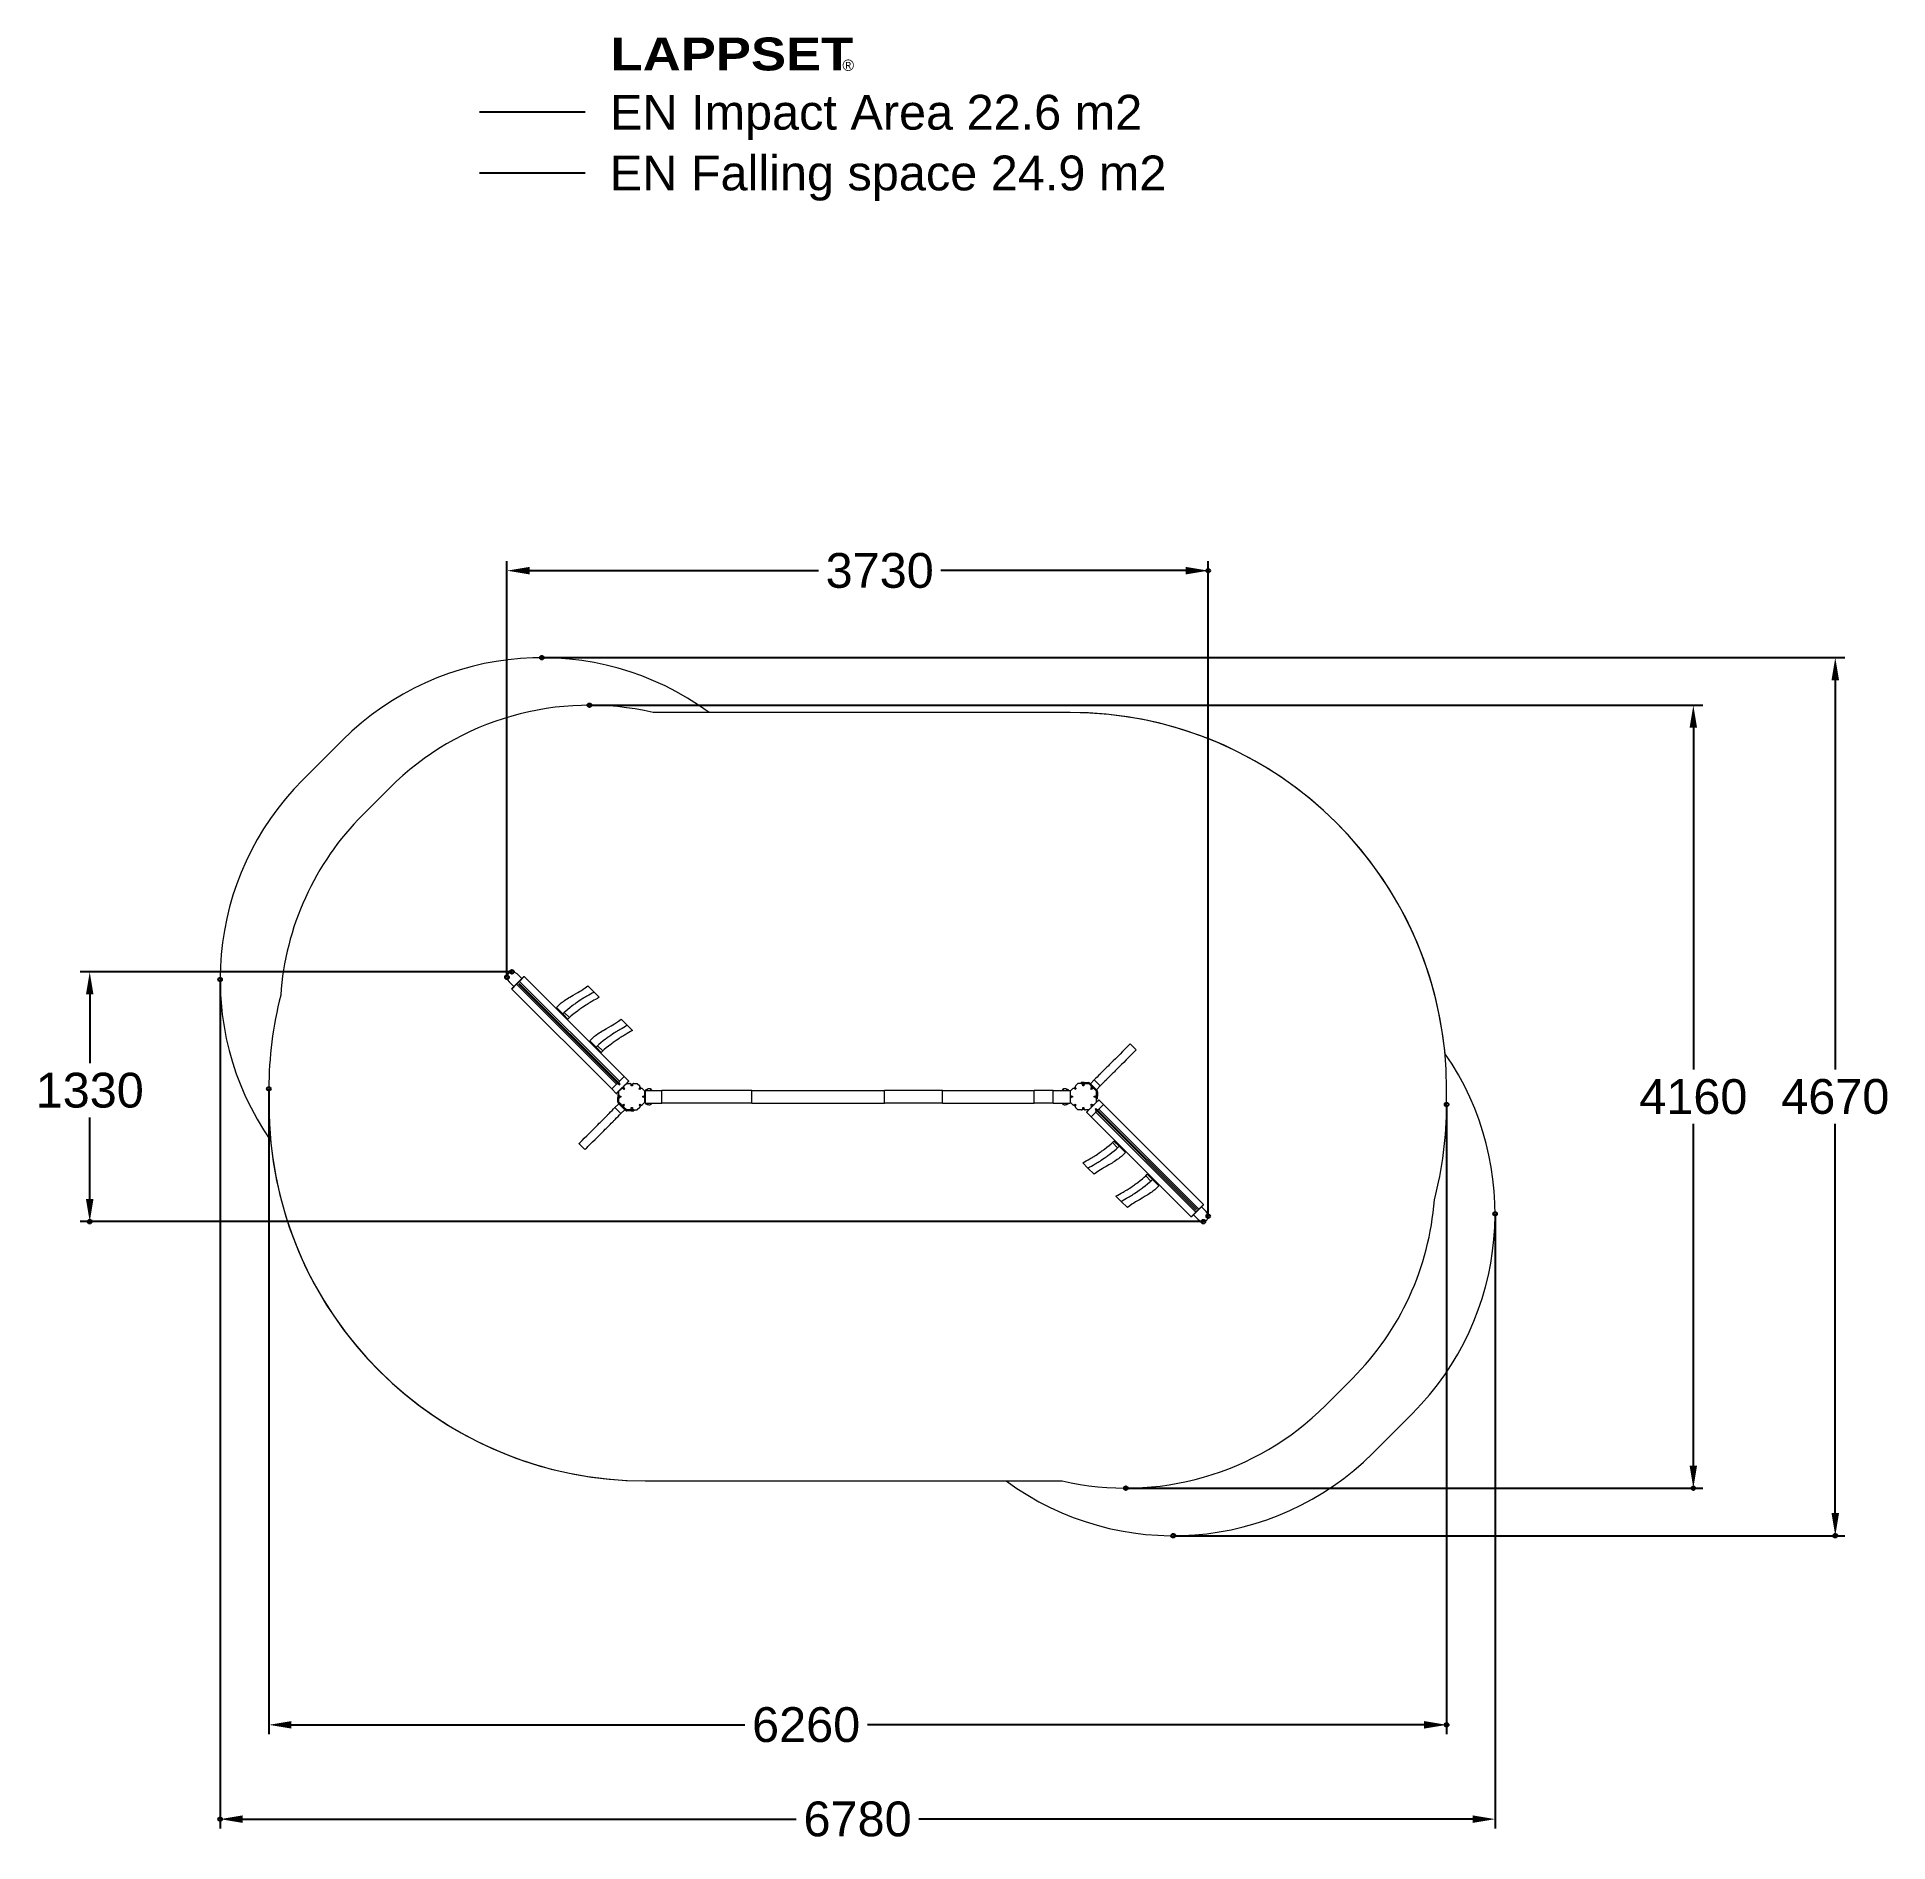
# Model space of a CAD drawing. Extents: x -4153 to 5687, y -3962 to 5633.
import ezdxf

# ---------------------------------------------------------------- set-up
doc = ezdxf.new("R2010")
doc.units = 0
doc.header["$LTSCALE"] = 5
doc.header["$PDMODE"] = 33
doc.header["$PDSIZE"] = 20
for name, color, linetype in [('PRODUCT', 3, 'CONTINUOUS'), ('REFERENCE', 9, 'CONTINUOUS'), ('REVIEW_REQUIRED', 30, 'CONTINUOUS'), ('SAFETY_ZONE', 1, 'CONTINUOUS')]:
    doc.layers.add(name, color=color, linetype=linetype)
doc.styles.add('LG1', font='arial.ttf', dxfattribs={"height": 185})
doc.styles.add('LG2', font='ariblk.ttf', dxfattribs={"height": 185})
doc.dimstyles.new('LG_DIM', dxfattribs={"dimtxt": 185, "dimasz": 120, "dimexe": 50, "dimexo": 1, "dimgap": 50, "dimtad": 1, "dimdec": 0, "dimrnd": 10, "dimtxsty": 'LG1', "dimcen": 2.5, "dimclrt": 4, "dimadec": 4, "dimazin": 3, "dimtfac": 1, "dimtdec": 0, "dimtmove": 0, "dimatfit": 3, "dimarcsym": 0})

# ---------------------------------------------------------------- blocks, each defined once
blk = doc.blocks.new('prodnum')
at = {"layer": 'REVIEW_REQUIRED'}
for s, height, style, p in [('LAPPSET', 175, 'LG2', (0, 0)), ('®', 60, 'LG1', (1232.6, -2.3))]:
    blk.add_text(s, height=height, dxfattribs=dict(at, style=style)).set_placement(p)
at = {"layer": 'REVIEW_REQUIRED', "style": 'LG1'}
blk.add_attdef('PRODNUM', (1500, 0), '', height=175, dxfattribs=at)
blk = doc.blocks.new('*D4')
at = {"layer": 'REFERENCE', "color": 0}
for p in [(-2920.6, 41.6), (3341, -41.4), (3341, -3339)]:
    blk.add_point(p, dxfattribs=at)
at = {"layer": 'REVIEW_REQUIRED', "color": 0, "lineweight": -2}
for p, q in [((-2920.6, 40.6), (-2920.6, -3389)), ((3341, -42.4), (3341, -3389)), ((-2800.6, -3339), (-390.3, -3339)), ((3221, -3339), (261.9, -3339))]:
    blk.add_line(p, q, dxfattribs=at)
at = {"layer": 'REVIEW_REQUIRED', "color": 0}
for points in [[(-2800.6, -3319), (-2800.6, -3359), (-2920.6, -3339)], [(3221, -3359), (3221, -3319), (3341, -3339)]]:
    blk.add_solid(points, dxfattribs=at)
at = {"layer": 'REVIEW_REQUIRED', "color": 4, "insert": (-64.2, -3339), "char_height": 185, "attachment_point": 5, "style": 'LG1'}
blk.add_mtext('\\A1;6260', dxfattribs=at)
blk = doc.blocks.new('*D5')
at = {"layer": 'REFERENCE', "color": 0}
for p in [(2073.6, 2796.6), (-1654.9, 634.8), (2073.6, -635.3)]:
    blk.add_point(p, dxfattribs=at)
at = {"layer": 'REVIEW_REQUIRED', "color": 0, "lineweight": -2}
for p, q in [((-1654.9, 635.8), (-1654.9, 2846.6)), ((-1534.9, 2796.6), (1.4, 2796.6)), ((1953.6, 2796.6), (652.3, 2796.6)), ((2073.6, -634.3), (2073.6, 2846.6))]:
    blk.add_line(p, q, dxfattribs=at)
at = {"layer": 'REVIEW_REQUIRED', "color": 0}
for points in [[(-1534.9, 2816.6), (-1534.9, 2776.6), (-1654.9, 2796.6)], [(1953.6, 2776.6), (1953.6, 2816.6), (2073.6, 2796.6)]]:
    blk.add_solid(points, dxfattribs=at)
at = {"layer": 'REVIEW_REQUIRED', "color": 4, "insert": (326.8, 2796.6), "char_height": 185, "attachment_point": 5, "style": 'LG1'}
blk.add_mtext('\\A1;3730', dxfattribs=at)
blk = doc.blocks.new('*D6')
at = {"layer": 'REFERENCE', "color": 0}
for p in [(-1628.2, 663.9), (-3873, -663.9), (2047.6, -663.9)]:
    blk.add_point(p, dxfattribs=at)
at = {"layer": 'REVIEW_REQUIRED', "color": 0, "lineweight": -2}
for p, q in [((-1629.2, 663.9), (-3923, 663.9)), ((-3873, 543.9), (-3873, 178)), ((-3873, -543.9), (-3873, -110.9)), ((2046.6, -663.9), (-3923, -663.9))]:
    blk.add_line(p, q, dxfattribs=at)
at = {"layer": 'REVIEW_REQUIRED', "color": 0}
for points in [[(-3853, 543.9), (-3893, 543.9), (-3873, 663.9)], [(-3893, -543.9), (-3853, -543.9), (-3873, -663.9)]]:
    blk.add_solid(points, dxfattribs=at)
at = {"layer": 'REVIEW_REQUIRED', "color": 4, "insert": (-3873, 33.6), "char_height": 185, "attachment_point": 5, "style": 'LG1'}
blk.add_mtext('\\A1;1330', dxfattribs=at)
blk = doc.blocks.new('*D7')
at = {"layer": 'REFERENCE', "color": 0}
for p in [(-1216.7, 2081.2), (1635.3, -2080.8), (4652.5, -2080.8)]:
    blk.add_point(p, dxfattribs=at)
at = {"layer": 'REVIEW_REQUIRED', "color": 0, "lineweight": -2}
for p, q in [((-1215.7, 2081.2), (4702.5, 2081.2)), ((4652.5, 1961.2), (4652.5, 144)), ((4652.5, -1960.8), (4652.5, -144.9)), ((1636.3, -2080.8), (4702.5, -2080.8))]:
    blk.add_line(p, q, dxfattribs=at)
at = {"layer": 'REVIEW_REQUIRED', "color": 0}
for points in [[(4672.5, 1961.2), (4632.5, 1961.2), (4652.5, 2081.2)], [(4632.5, -1960.8), (4672.5, -1960.8), (4652.5, -2080.8)]]:
    blk.add_solid(points, dxfattribs=at)
at = {"layer": 'REVIEW_REQUIRED', "color": 4, "insert": (4652.5, -0.4), "char_height": 185, "attachment_point": 5, "style": 'LG1'}
blk.add_mtext('\\A1;4160', dxfattribs=at)
blk = doc.blocks.new('*D8')
at = {"layer": 'REFERENCE', "color": 0}
for p in [(-3179.9, 623.3), (3598.5, -623), (-3179.9, -3840.3)]:
    blk.add_point(p, dxfattribs=at)
at = {"layer": 'REVIEW_REQUIRED', "color": 0, "lineweight": -2}
for p, q in [((-3179.9, 622.3), (-3179.9, -3890.3)), ((3598.5, -624), (3598.5, -3890.3)), ((-3059.9, -3840.3), (-116.8, -3840.3)), ((3478.5, -3840.3), (535.4, -3840.3))]:
    blk.add_line(p, q, dxfattribs=at)
at = {"layer": 'REVIEW_REQUIRED', "color": 0}
for points in [[(-3059.9, -3820.3), (-3059.9, -3860.3), (-3179.9, -3840.3)], [(3478.5, -3860.3), (3478.5, -3820.3), (3598.5, -3840.3)]]:
    blk.add_solid(points, dxfattribs=at)
at = {"layer": 'REVIEW_REQUIRED', "color": 4, "insert": (209.3, -3840.3), "char_height": 185, "attachment_point": 5, "style": 'LG1'}
blk.add_mtext('\\A1;6780', dxfattribs=at)
blk = doc.blocks.new('*D9')
at = {"layer": 'REFERENCE', "color": 0}
for p in [(-1469.2, 2334.1), (1887.8, -2333.7), (5407.2, -2333.7)]:
    blk.add_point(p, dxfattribs=at)
at = {"layer": 'REVIEW_REQUIRED', "color": 0, "lineweight": -2}
for p, q in [((-1468.2, 2334.1), (5457.2, 2334.1)), ((5407.2, 2214.1), (5407.2, 144.6)), ((5407.2, -2213.7), (5407.2, -144.2)), ((1888.8, -2333.7), (5457.2, -2333.7))]:
    blk.add_line(p, q, dxfattribs=at)
at = {"layer": 'REVIEW_REQUIRED', "color": 0}
for points in [[(5427.2, 2214.1), (5387.2, 2214.1), (5407.2, 2334.1)], [(5387.2, -2213.7), (5427.2, -2213.7), (5407.2, -2333.7)]]:
    blk.add_solid(points, dxfattribs=at)
at = {"layer": 'REVIEW_REQUIRED', "color": 4, "insert": (5407.2, 0.2), "char_height": 185, "attachment_point": 5, "style": 'LG1'}
blk.add_mtext('\\A1;4670', dxfattribs=at)

msp = doc.modelspace()

# ---------------------------------------------------------------- linework, layer by layer
at = {"layer": 'PRODUCT', "linetype": 'Continuous', "lineweight": 0}
for p, q in [((-1643.7, 610.3), (-1619, 585.6)), ((-1565.2, 639.3), (-1630.3, 574.3)), ((-1604.1, 597.6), (-1629.2, 572.5)), ((-1072.8, 66.3), (-1604.1, 597.6)), ((-1601.8, 599.2), (-1590.2, 610.9)), ((-1601.3, 652.7), (-1576.5, 628)), ((-1593.5, 598.3), (-1060.6, 65.4)), ((-1056.4, 69.7), (-1589.3, 602.6)), ((-1563.5, 638.3), (-1588.6, 613.2)), ((-1588.6, 613.2), (-1057.3, 81.9)), ((-1565.2, 639.3), (-1563.8, 637.9)), ((-1032.2, 107), (-1563.5, 638.3)), ((-1630.3, 574.3), (-1628.9, 572.9)), ((-1097.9, 41.2), (-1629.2, 572.5)), ((-1391.7, 473.6), (-1370.5, 494.8)), ((-1224.7, 589.4), (-1191.8, 556.5)), ((-1191.8, 556.5), (-1164.2, 529)), ((-1358.1, 440), (-1391.7, 473.6)), ((-1386.5, 468.4), (-1390.1, 464.9)), ((-1384.6, 466.5), (-1388.2, 463)), ((-1384.6, 466.5), (-1365.2, 447.1)), ((-1368.7, 443.5), (-1365.2, 447.1)), ((-1350.1, 448), (-1358.1, 440)), ((-1330.6, 412.4), (-1358.1, 440)), ((-1350.1, 448), (-1322.5, 420.5)), ((-1345.9, 427.7), (-1349.4, 424.2)), ((-1346.3, 421.2), (-1342.8, 424.7)), ((-1345.9, 427.7), (-1342.8, 424.7)), ((-1335.7, 417.6), (-1339.3, 414.1)), ((-1322.5, 420.5), (-1330.6, 412.4)), ((-1047.8, 412.5), (-1014.9, 379.6)), ((-1214.8, 296.7), (-1193.6, 317.9)), ((-1181.2, 263.1), (-1214.8, 296.7)), ((-1014.9, 379.6), (-987.3, 352)), ((-1209.6, 291.5), (-1213.2, 288)), ((-1207.7, 289.6), (-1211.3, 286.1)), ((-1207.7, 289.6), (-1188.3, 270.1)), ((-1191.8, 266.6), (-1188.3, 270.1)), ((-1173.2, 271.1), (-1181.2, 263.1)), ((-1153.6, 235.5), (-1181.2, 263.1)), ((-1173.2, 271.1), (-1145.6, 243.5)), ((-1168.9, 250.8), (-1172.5, 247.3)), ((-1169.4, 244.2), (-1165.9, 247.8)), ((-1168.9, 250.8), (-1165.9, 247.8)), ((-1158.8, 240.7), (-1162.4, 237.2)), ((-1145.6, 243.5), (-1153.6, 235.5)), ((1658.9, 281.1), (1690.7, 249.3)), ((-1057.3, 81.9), (-1032.2, 107)), ((-1007.7, 82.5), (-1032.2, 107)), ((-1097.9, 41.2), (-1072.8, 66.3)), ((-1073.4, 16.7), (-1097.9, 41.2)), ((-1007.7, 82.5), (-1073.4, 16.7)), ((-1073.4, 16.7), (-1073.4, 16.7)), ((-1073.3, 16.6), (-1073.4, 16.7)), ((-1073, 16.3), (-1073.3, 16.6)), ((-1073, 16.3), (-1060.9, 28.4)), ((-1064.9, 25.1), (-1067.7, 22.3)), ((-1067.7, 22.3), (-1064.8, 25.1)), ((-1067.7, 22.3), (-1067.7, 22.3)), ((-1066, 11.8), (-1066, -3.2)), ((-1066, 11.8), (-1061, 11.8)), ((-1064.8, 25.1), (-1064.9, 25.1)), ((-1061, -3.2), (-1061, 11.8)), ((-1060.9, 29), (-1048.2, 41.7)), ((-1060.9, 29), (-1060.9, 11)), ((-1057.4, 62.2), (-1060.6, 65.4)), ((-1058.4, -5.2), (-1058.4, 5.2)), ((-1053.1, 66.4), (-1057.4, 62.2)), ((-1056.4, 69.7), (-1053.1, 66.4)), ((-1052.9, 3), (-1048.9, 3)), ((-1048.9, 3), (-1048.9, -3)), ((-1038.1, 51.4), (-1042.4, 47.2)), ((-1042.4, 47.2), (-1042.3, 47.1)), ((-1042.3, 44.1), (-1035, 51.4)), ((-1038.1, 51.4), (-1038.1, 51.4)), ((-1034.1, 38.9), (-1036.9, 41.7)), ((-1029.8, 43.1), (-1034.1, 38.9)), ((-1032.7, 57.3), (-1019.9, 70)), ((-1032.7, 46), (-1029.8, 43.1)), ((-1019.9, 70), (-1001.9, 70)), ((-1019.4, 70), (-1007.3, 82.1)), ((-1013.2, 76.7), (-1016.1, 73.9)), ((-1016.1, 73.9), (-1016, 73.9)), ((-1016, 73.9), (-1013.2, 76.7)), ((-1013.2, 76.7), (-1013.2, 76.7)), ((-1007.7, 82.5), (-1007.6, 82.4)), ((-1007.6, 82.4), (-1007.5, 82.3)), ((-1007.5, 82.3), (-1007.3, 82.1)), ((-996.1, 67.5), (-985.8, 67.5)), ((-993.9, 58), (-993.9, 62)), ((-987.9, 58), (-993.9, 58)), ((-987.9, 62), (-987.9, 58)), ((-979.9, 70), (-962, 70)), ((-962, 70), (-949.2, 57.3)), ((-952.1, 43.1), (-949.2, 46)), ((-947.8, 38.9), (-952.1, 43.1)), ((-945, 41.7), (-947.8, 38.9)), ((-946.9, 51.4), (-939.5, 44.1)), ((-933.7, 41.7), (-920.9, 29)), ((-932.9, 3), (-928.9, 3)), ((-932.9, -3), (-932.9, 3)), ((-923.4, 5.2), (-923.4, -5.2)), ((-920.9, 11), (-920.9, 29)), ((-920.7, 34), (-830.7, 34)), ((-920.7, 34), (-920.7, -34)), ((-918.4, 37.5), (-908.9, 40.8)), ((-918.4, 37.5), (-918.4, 34)), ((-908.9, 40.8), (-908.9, 34)), ((-891.2, 41.7), (-891.2, 34)), ((-885.7, 37.2), (-885.7, 34)), ((-352.5, 34), (-830.7, 34)), ((-830.7, -34), (-830.7, 34)), ((-352.5, 34), (352.5, 34)), ((-352.5, -34), (-352.5, 34)), ((660.5, 34), (352.5, 34)), ((352.5, -34), (352.5, 34)), ((660.5, 34), (1147.7, 34)), ((660.5, -34), (660.5, 34)), ((1249.3, 34), (1147.7, 34)), ((1147.7, -34), (1147.7, 34)), ((1249.3, 34), (1339.3, 34)), ((1249.3, -34), (1249.3, 34)), ((1298, 34), (1298, 37.2)), ((1303.5, 34), (1303.5, 41.7)), ((1330.7, 37.5), (1321.2, 40.8)), ((1321.2, 34), (1321.2, 40.8)), ((1330.7, 34), (1330.7, 37.5)), ((1339.3, 34), (1339.3, -34)), ((1339.3, 8), (1340.2, 8)), ((1339.6, 29), (1352.3, 41.7)), ((1339.6, 29), (1339.6, 11)), ((1341.6, 5.7), (1341.6, -5.7)), ((1342.1, -5.2), (1342.1, 5.2)), ((1347.6, 3), (1351.6, 3)), ((1351.6, 3), (1351.6, -3)), ((1358.2, 44.1), (1365.6, 51.4)), ((1366.5, 38.9), (1363.7, 41.7)), ((1370.7, 43.1), (1366.5, 38.9)), ((1367.9, 57.3), (1380.6, 70)), ((1367.9, 46), (1370.7, 43.1)), ((1398.6, 70), (1380.6, 70)), ((1413.6, 75.1), (1398.6, 75.1)), ((1398.6, 70.1), (1398.6, 75.1)), ((1398.6, 70.1), (1413.6, 70.1)), ((1404.4, 67.5), (1414.8, 67.5)), ((1406.6, 58), (1406.6, 62)), ((1412.6, 58), (1406.6, 58)), ((1412.6, 62), (1412.6, 58)), ((1413.6, 75.1), (1436.5, 75.1)), ((1413.6, 75.1), (1413.6, 70.1)), ((1413.6, 70.1), (1436.5, 70.1)), ((1438.6, 70), (1420.6, 70)), ((1436.5, 70.1), (1436.5, 75.1)), ((1438.6, 70), (1451.3, 57.3)), ((1443.6, 72.1), (1440, 68.6)), ((1481.7, 33.9), (1443.6, 72.1)), ((1467.4, 89.6), (1446.7, 68.9)), ((1478.6, 37.1), (1446.7, 68.9)), ((1448.5, 43.1), (1451.3, 46)), ((1452.8, 38.9), (1448.5, 43.1)), ((1466.9, 41.7), (1451.3, 57.3)), ((1455.6, 41.7), (1452.8, 38.9)), ((1453.7, 51.4), (1461, 44.1)), ((1466.9, 41.7), (1479.6, 29)), ((1467.4, 89.6), (1499.2, 57.7)), ((1467.6, 3), (1471.6, 3)), ((1467.6, -3), (1467.6, 3)), ((1477.1, 5.2), (1477.1, -5.2)), ((1481.7, 33.9), (1478.2, 30.4)), ((1499.2, 57.7), (1478.6, 37.1)), ((1479.6, 11), (1479.6, 29)), ((1479.7, 26.9), (1484.7, 26.9)), ((1479.7, 26.9), (1479.7, 3.2)), ((1479.7, 3.2), (1484.7, 3.2)), ((1479.7, 3.2), (1479.7, -11.8)), ((1484.7, 26.9), (1484.7, 3.2)), ((1484.7, -11.8), (1484.7, 3.2)), ((-1080.5, -57.7), (-1059.9, -37.1)), ((-1048.7, -89.6), (-1080.5, -57.7)), ((-1061, -3.2), (-1066, -3.2)), ((-1066, -26.9), (-1066, -3.2)), ((-1061, -26.9), (-1066, -26.9)), ((-1063.1, -33.9), (-1059.5, -30.4)), ((-1063.1, -33.9), (-1024.9, -72.1)), ((-1061, -26.9), (-1061, -3.2)), ((-1060.9, -11), (-1060.9, -29)), ((-1048.2, -41.7), (-1060.9, -29)), ((-1059.9, -37.1), (-1028.1, -68.9)), ((-1048.9, -3), (-1052.9, -3)), ((-1048.7, -89.6), (-1028.1, -68.9)), ((-1048.2, -41.7), (-1032.7, -57.3)), ((-1035, -51.4), (-1042.3, -44.1)), ((-1036.9, -41.7), (-1034.1, -38.9)), ((-1034.1, -38.9), (-1029.8, -43.1)), ((-1029.8, -43.1), (-1032.7, -46)), ((-1019.9, -70), (-1032.7, -57.3)), ((-1024.9, -72.1), (-1021.4, -68.6)), ((-1019.9, -70), (-1001.9, -70)), ((-1017.8, -70.1), (-1017.8, -75.1)), ((-994.9, -70.1), (-1017.8, -70.1)), ((-994.9, -75.1), (-1017.8, -75.1)), ((-985.8, -67.5), (-996.1, -67.5)), ((-994.9, -75.1), (-994.9, -70.1)), ((-979.9, -70.1), (-994.9, -70.1)), ((-994.9, -75.1), (-979.9, -75.1)), ((-993.9, -58), (-987.9, -58)), ((-993.9, -62), (-993.9, -58)), ((-987.9, -58), (-987.9, -62)), ((-979.9, -70), (-962, -70)), ((-979.9, -70.1), (-979.9, -75.1)), ((-949.2, -57.3), (-962, -70)), ((-952.1, -43.1), (-947.8, -38.9)), ((-949.2, -46), (-952.1, -43.1)), ((-947.8, -38.9), (-945, -41.7)), ((-939.5, -44.1), (-946.9, -51.4)), ((-920.9, -29), (-933.7, -41.7)), ((-928.9, -3), (-932.9, -3)), ((-920.9, -29), (-920.9, -11)), ((-920.7, -34), (-830.7, -34)), ((-918.4, -34), (-918.4, -37.5)), ((-918.4, -37.5), (-908.9, -40.8)), ((-908.9, -34), (-908.9, -40.8)), ((-891.2, -34), (-891.2, -41.7)), ((-885.7, -34), (-885.7, -37.2)), ((-352.5, -34), (-830.7, -34)), ((-352.5, -34), (352.5, -34)), ((660.5, -34), (352.5, -34)), ((660.5, -34), (1147.7, -34)), ((1249.3, -34), (1147.7, -34)), ((1249.3, -34), (1339.3, -34)), ((1298, -37.2), (1298, -34)), ((1303.5, -41.7), (1303.5, -34)), ((1321.2, -40.8), (1321.2, -34)), ((1330.7, -37.5), (1321.2, -40.8)), ((1330.7, -37.5), (1330.7, -34)), ((1339.3, -8), (1340.2, -8)), ((1339.6, -11), (1339.6, -29)), ((1352.3, -41.7), (1339.6, -29)), ((1351.6, -3), (1347.6, -3)), ((1365.6, -51.4), (1358.2, -44.1)), ((1363.7, -41.7), (1366.5, -38.9)), ((1366.5, -38.9), (1370.7, -43.1)), ((1370.7, -43.1), (1367.9, -46)), ((1380.6, -70), (1367.9, -57.3)), ((1398.6, -70), (1380.6, -70)), ((1414.8, -67.5), (1404.4, -67.5)), ((1406.6, -58), (1412.6, -58)), ((1406.6, -62), (1406.6, -58)), ((1412.6, -58), (1412.6, -62)), ((1438.6, -70), (1420.6, -70)), ((1438.1, -70), (1426, -82.1)), ((1426.2, -82.3), (1426, -82.1)), ((1426.3, -82.4), (1426.2, -82.3)), ((1426.3, -82.5), (1492.1, -16.7)), ((1426.3, -82.5), (1426.3, -82.4)), ((1426.3, -82.5), (1450.8, -107)), ((1434.7, -73.9), (1431.9, -76.7)), ((1431.9, -76.7), (1434.7, -73.9)), ((1431.9, -76.7), (1431.9, -76.7)), ((1434.7, -73.9), (1434.7, -73.9)), ((1451.3, -57.3), (1438.6, -70)), ((1448.5, -43.1), (1452.8, -38.9)), ((1451.3, -46), (1448.5, -43.1)), ((1475.9, -81.9), (1450.8, -107)), ((1452.8, -38.9), (1455.6, -41.7)), ((1461, -44.1), (1453.7, -51.4)), ((1456.8, -51.4), (1461, -47.2)), ((1456.8, -51.4), (1456.8, -51.4)), ((1461, -47.2), (1461, -47.1)), ((1479.6, -29), (1466.9, -41.7)), ((1471.6, -3), (1467.6, -3)), ((1471.8, -66.4), (1476, -62.2)), ((1475.1, -69.7), (1471.8, -66.4)), ((1475.1, -69.7), (2008, -602.6)), ((2007.3, -613.2), (1475.9, -81.9)), ((1476, -62.2), (1479.3, -65.4)), ((2012.2, -598.3), (1479.3, -65.4)), ((1479.6, -29), (1479.6, -11)), ((1491.7, -16.3), (1479.6, -28.4)), ((1484.7, -11.8), (1479.7, -11.8)), ((1483.5, -25.1), (1486.4, -22.3)), ((1486.3, -22.3), (1483.5, -25.1)), ((1483.5, -25.1), (1483.5, -25.1)), ((1486.4, -22.3), (1486.3, -22.3)), ((1516.6, -41.2), (1491.5, -66.3)), ((1491.5, -66.3), (2022.8, -597.6)), ((1491.7, -16.3), (1491.9, -16.6)), ((1491.9, -16.6), (1492.1, -16.7)), ((1492.1, -16.7), (1492.1, -16.7)), ((1492.1, -16.7), (1516.6, -41.2)), ((1516.6, -41.2), (2047.9, -572.5)), ((1450.8, -107), (1982.2, -638.3)), ((-1240.2, -281.1), (-1272, -249.3)), ((1564.3, -243.5), (1572.3, -235.5)), ((1591.8, -271.1), (1564.3, -243.5)), ((1572.3, -235.5), (1599.9, -263.1)), ((1577.5, -240.7), (1581, -237.2)), ((1588.1, -244.2), (1584.6, -247.8)), ((1587.6, -250.8), (1584.6, -247.8)), ((1587.6, -250.8), (1591.2, -247.3)), ((1591.8, -271.1), (1599.9, -263.1)), ((1599.9, -263.1), (1633.5, -296.7)), ((1610.5, -266.6), (1606.9, -270.1)), ((1626.4, -289.6), (1606.9, -270.1)), ((1626.4, -289.6), (1629.9, -286.1)), ((1628.3, -291.5), (1631.8, -288)), ((1433.5, -379.6), (1406, -352)), ((1466.4, -412.5), (1433.5, -379.6)), ((1633.5, -296.7), (1612.3, -317.9)), ((1741.2, -420.5), (1749.2, -412.4)), ((1768.8, -448), (1741.2, -420.5)), ((1749.2, -412.4), (1776.8, -440)), ((1754.4, -417.6), (1757.9, -414.1)), ((1765, -421.2), (1761.5, -424.7)), ((1764.5, -427.7), (1761.5, -424.7)), ((1764.5, -427.7), (1768.1, -424.2)), ((1768.8, -448), (1776.8, -440)), ((1776.8, -440), (1810.4, -473.6)), ((1787.4, -443.5), (1783.9, -447.1)), ((1803.3, -466.5), (1783.9, -447.1)), ((1810.4, -473.6), (1789.2, -494.8)), ((1803.3, -466.5), (1806.9, -463)), ((1805.2, -468.4), (1808.8, -464.9)), ((1610.5, -556.5), (1582.9, -529)), ((1643.4, -589.4), (1610.5, -556.5)), ((1983.9, -639.3), (2049, -574.3)), ((2022.8, -597.6), (2047.9, -572.5)), ((2062.4, -610.3), (2037.6, -585.6)), ((2049, -574.3), (2047.6, -572.9)), ((1982.2, -638.3), (2007.3, -613.2)), ((1983.9, -639.3), (1982.5, -637.9)), ((2019.9, -652.7), (1995.2, -628)), ((2020.5, -599.2), (2008.9, -610.9))]:
    msp.add_line(p, q, dxfattribs=at)
for centre, radius, start, end in [((-898.4, 10.5), 32, 76.84672, 109), ((-893, 33.9), 8, 24.65301, 76.84672), ((-949.3, 8), 70, 21.7832, 24.65301), ((1361.7, 8), 70, 155.34699, 158.2168), ((1305.3, 33.9), 8, 103.15328, 155.34699), ((1310.8, 10.5), 32, 71, 103.15328), ((1436.5, 65.1), 10, 45, 90), ((1436.5, 65.1), 5, 81.58546, 90), ((1474.7, 26.9), 5, 0, 8.41454), ((1474.7, 26.9), 10, 0, 45), ((-1056, -26.9), 10, 180, 225), ((-1056, -26.9), 5, 180, 188.41454), ((-1017.8, -65.1), 10, 225, 270), ((-1017.8, -65.1), 5, 261.58546, 270), ((-898.4, -10.5), 32, 251, 283.15328), ((-893, -33.9), 8, 283.15328, 335.34699), ((-949.3, -8), 70, 335.34699, 338.2168), ((1361.7, -8), 70, 201.7832, 204.65301), ((1305.3, -33.9), 8, 204.65301, 256.84672), ((1310.8, -10.5), 32, 256.84672, 289)]:
    msp.add_arc(centre, radius, start, end, dxfattribs=at)
for centre, major_axis in [((-1622.5, 631.5), (-24.5, 24.5)), ((2041.2, -631.5), (24.5, -24.5))]:
    msp.add_ellipse(centre, major_axis=major_axis, ratio=0.866025, start_param=-1.570796, end_param=1.570796, dxfattribs=at)
at = {"layer": 'PRODUCT', "linetype": 'Continuous', "lineweight": 0, "extrusion": (0, 0, -1)}
for centre, major_axis, start_param, end_param in [((-1599.2, 592.7), (5.66, 5.66), -1.570796, -1.21512), ((-1583.7, 608.3), (5.66, 5.66), -1.926472, -1.570796), ((2002.3, -608.3), (-5.66, -5.66), -1.926472, -1.570796), ((2017.9, -592.7), (-5.66, -5.66), -1.570796, -1.21512)]:
    msp.add_ellipse(centre, major_axis=major_axis, ratio=0.867902, start_param=start_param, end_param=end_param, dxfattribs=at)
at = {"layer": 'PRODUCT', "linetype": 'Continuous', "lineweight": 0}
for points, knots in [([(-1370.5, 494.8), (-1360.3, 503.9), (-1272.3, 560.6), (-1264.5, 558.6), (-1224.7, 589.4)], [0.1206604, 0.1206604, 0.1206604, 0.1206604, 0.2487128, 0.6153361, 0.6153361, 0.6153361, 0.6153361]), ([(-1191.8, 556.5), (-1206.2, 547.4), (-1216.9, 542.1), (-1246.3, 525), (-1260.1, 517.1), (-1316, 477.2), (-1342.3, 455.6), (-1350.1, 448)], [0.0423278, 0.0423278, 0.0423278, 0.0423278, 0.283471, 0.3282983, 0.4725673, 0.4972386, 0.5569771, 0.5569771, 0.5569771, 0.5569771]), ([(-1164.2, 529), (-1178.6, 519.8), (-1189.4, 514.6), (-1218.7, 497.5), (-1232.5, 489.5), (-1288.4, 449.7), (-1314.8, 428.1), (-1322.5, 420.5)], [0.0423278, 0.0423278, 0.0423278, 0.0423278, 0.283471, 0.3282983, 0.4725673, 0.4972386, 0.5569771, 0.5569771, 0.5569771, 0.5569771]), ([(-1193.6, 317.9), (-1183.4, 327), (-1095.4, 383.7), (-1087.5, 381.7), (-1047.8, 412.5)], [0.1206604, 0.1206604, 0.1206604, 0.1206604, 0.2487128, 0.6153361, 0.6153361, 0.6153361, 0.6153361]), ([(-1014.9, 379.6), (-1029.3, 370.4), (-1040, 365.2), (-1069.4, 348.1), (-1083.1, 340.1), (-1139, 300.3), (-1165.4, 278.7), (-1173.2, 271.1)], [0.0423278, 0.0423278, 0.0423278, 0.0423278, 0.283471, 0.3282983, 0.4725673, 0.4972386, 0.5569771, 0.5569771, 0.5569771, 0.5569771]), ([(-987.3, 352), (-1001.7, 342.9), (-1012.5, 337.7), (-1041.8, 320.6), (-1055.6, 312.6), (-1111.5, 272.8), (-1137.9, 251.1), (-1145.6, 243.5)], [0.0423278, 0.0423278, 0.0423278, 0.0423278, 0.283471, 0.3282983, 0.4725673, 0.4972386, 0.5569771, 0.5569771, 0.5569771, 0.5569771]), ([(1658.9, 281.1), (1653.9, 276.1), (1618.9, 241.1), (1546, 168.2), (1534, 156.2), (1494, 116.2), (1476.6, 98.8), (1467.4, 89.6)], [0.0423278, 0.0423278, 0.0423278, 0.0423278, 0.1177212, 0.5235664, 0.7650977, 0.8006124, 0.8787141, 0.8787141, 0.8787141, 0.8787141]), ([(1690.7, 249.3), (1685.7, 244.3), (1650.7, 209.3), (1577.8, 136.4), (1565.9, 124.4), (1525.8, 84.4), (1508.4, 67), (1499.2, 57.7)], [0.0423278, 0.0423278, 0.0423278, 0.0423278, 0.1177212, 0.5235664, 0.7650977, 0.8006124, 0.8787141, 0.8787141, 0.8787141, 0.8787141]), ([(-1272, -249.3), (-1267.1, -244.3), (-1232.1, -209.3), (-1159.2, -136.4), (-1147.2, -124.4), (-1107.2, -84.4), (-1089.8, -67), (-1080.5, -57.7)], [0.0423278, 0.0423278, 0.0423278, 0.0423278, 0.1177212, 0.5235664, 0.7650977, 0.8006124, 0.8787141, 0.8787141, 0.8787141, 0.8787141]), ([(-1240.2, -281.1), (-1235.3, -276.1), (-1200.3, -241.1), (-1127.3, -168.2), (-1115.4, -156.2), (-1075.3, -116.2), (-1057.9, -98.8), (-1048.7, -89.6)], [0.0423278, 0.0423278, 0.0423278, 0.0423278, 0.1177212, 0.5235664, 0.7650977, 0.8006124, 0.8787141, 0.8787141, 0.8787141, 0.8787141]), ([(1406, -352), (1420.4, -342.9), (1431.2, -337.7), (1460.5, -320.6), (1474.3, -312.6), (1530.2, -272.8), (1556.5, -251.1), (1564.3, -243.5)], [0.0423278, 0.0423278, 0.0423278, 0.0423278, 0.283471, 0.3282983, 0.4725673, 0.4972386, 0.5569771, 0.5569771, 0.5569771, 0.5569771]), ([(1433.5, -379.6), (1448, -370.4), (1458.7, -365.2), (1488, -348.1), (1501.8, -340.1), (1557.7, -300.3), (1584.1, -278.7), (1591.8, -271.1)], [0.0423278, 0.0423278, 0.0423278, 0.0423278, 0.283471, 0.3282983, 0.4725673, 0.4972386, 0.5569771, 0.5569771, 0.5569771, 0.5569771]), ([(1612.3, -317.9), (1602.1, -327), (1514.1, -383.7), (1506.2, -381.7), (1466.4, -412.5)], [0.1206604, 0.1206604, 0.1206604, 0.1206604, 0.2487128, 0.6153361, 0.6153361, 0.6153361, 0.6153361]), ([(1582.9, -529), (1597.3, -519.8), (1608.1, -514.6), (1637.4, -497.5), (1651.2, -489.5), (1707.1, -449.7), (1733.5, -428.1), (1741.2, -420.5)], [0.0423278, 0.0423278, 0.0423278, 0.0423278, 0.283471, 0.3282983, 0.4725673, 0.4972386, 0.5569771, 0.5569771, 0.5569771, 0.5569771]), ([(1610.5, -556.5), (1624.9, -547.4), (1635.6, -542.1), (1665, -525), (1678.7, -517.1), (1734.6, -477.2), (1761, -455.6), (1768.8, -448)], [0.0423278, 0.0423278, 0.0423278, 0.0423278, 0.283471, 0.3282983, 0.4725673, 0.4972386, 0.5569771, 0.5569771, 0.5569771, 0.5569771]), ([(1789.2, -494.8), (1779, -503.9), (1691, -560.6), (1683.1, -558.6), (1643.4, -589.4)], [0.1206604, 0.1206604, 0.1206604, 0.1206604, 0.2487128, 0.6153361, 0.6153361, 0.6153361, 0.6153361])]:
    msp.add_open_spline(points, degree=3, knots=knots, dxfattribs=at)
for points, weights in [([(-1073.4, 16.7), (-1073.4, 16.7), (-1071, 19), (-1067.7, 22.3)], [1, 0.804737854124, 0.804737854124, 1]), ([(-1067.7, 22.3), (-1071, 18.9), (-1073.3, 16.6), (-1073.3, 16.6)], [1, 0.804737854124, 0.804737854124, 1]), ([(-1060.6, 65.4), (-1064.5, 69.3), (-1069.5, 69.6), (-1072.8, 66.3)], [1, 0.804737854124, 0.804737854124, 1]), ([(-1060.9, 11), (-1060.9, 6.3), (-1057.6, 3), (-1052.9, 3)], [1, 0.804737854124, 0.804737854124, 1]), ([(-1057.3, 81.9), (-1060.6, 78.6), (-1060.2, 73.5), (-1056.4, 69.7)], [1, 0.804737854124, 0.804737854124, 1]), ([(-1036.9, 41.7), (-1040.2, 45), (-1044.9, 45), (-1048.2, 41.7)], [1, 0.804737854124, 0.804737854124, 1]), ([(-1046.2, 43.2), (-1043.7, 45.7), (-1042.3, 47.1), (-1042.3, 47.1)], [0.902935725986, 0.813320545733, 0.845675303737, 1]), ([(-1038.1, 51.4), (-1038.1, 51.4), (-1036.6, 52.8), (-1034.1, 55.3)], [1, 0.845675303737, 0.813320545733, 0.902935725986]), ([(-1032.7, 57.3), (-1036, 54), (-1036, 49.3), (-1032.7, 46)], [1, 0.804737854124, 0.804737854124, 1]), ([(-1013.2, 76.7), (-1009.9, 80.1), (-1007.6, 82.4), (-1007.6, 82.4)], [1, 0.804737854124, 0.804737854124, 1]), ([(-1007.5, 82.3), (-1007.5, 82.3), (-1009.9, 80), (-1013.2, 76.7)], [1, 0.804737854124, 0.804737854124, 1]), ([(-993.9, 62), (-993.9, 66.7), (-997.3, 70), (-1001.9, 70)], [1, 0.804737854124, 0.804737854124, 1]), ([(-979.9, 70), (-984.6, 70), (-987.9, 66.7), (-987.9, 62)], [1, 0.804737854124, 0.804737854124, 1]), ([(-949.2, 46), (-945.9, 49.3), (-945.9, 54), (-949.2, 57.3)], [1, 0.804737854124, 0.804737854124, 1]), ([(-933.7, 41.7), (-937, 45), (-941.7, 45), (-945, 41.7)], [1, 0.804737854124, 0.804737854124, 1]), ([(-928.9, 3), (-924.3, 3), (-920.9, 6.3), (-920.9, 11)], [1, 0.804737854124, 0.804737854124, 1]), ([(1339.6, 11), (1339.6, 6.3), (1342.9, 3), (1347.6, 3)], [1, 0.804737854124, 0.804737854124, 1]), ([(1358, 44.1), (1355.9, 44.1), (1353.9, 43.2), (1352.3, 41.7)], [1, 0.949253021674, 0.949253021674, 1]), ([(1363.7, 41.7), (1362.1, 43.2), (1360.2, 44.1), (1358, 44.1)], [1, 0.949253021674, 0.949253021674, 1]), ([(1367.9, 57.3), (1364.6, 54), (1364.6, 49.3), (1367.9, 46)], [1, 0.804737854124, 0.804737854124, 1]), ([(1406.6, 62), (1406.6, 66.7), (1403.3, 70), (1398.6, 70)], [1, 0.804737854124, 0.804737854124, 1]), ([(1420.6, 70), (1415.9, 70), (1412.6, 66.7), (1412.6, 62)], [1, 0.804737854124, 0.804737854124, 1]), ([(1451.3, 46), (1454.7, 49.3), (1454.7, 54), (1451.3, 57.3)], [1, 0.804737854124, 0.804737854124, 1]), ([(1461.2, 44.1), (1459.1, 44.1), (1457.1, 43.2), (1455.6, 41.7)], [1, 0.949253021674, 0.949253021674, 1]), ([(1466.9, 41.7), (1465.4, 43.2), (1463.4, 44.1), (1461.2, 44.1)], [1, 0.949253021674, 0.949253021674, 1]), ([(1471.6, 3), (1476.3, 3), (1479.6, 6.3), (1479.6, 11)], [1, 0.804737854124, 0.804737854124, 1]), ([(-1052.9, -3), (-1057.6, -3), (-1060.9, -6.3), (-1060.9, -11)], [1, 0.804737854124, 0.804737854124, 1]), ([(-1048.2, -41.7), (-1046.7, -43.2), (-1044.7, -44.1), (-1042.6, -44.1)], [1, 0.949253021674, 0.949253021674, 1]), ([(-1042.6, -44.1), (-1040.4, -44.1), (-1038.4, -43.2), (-1036.9, -41.7)], [1, 0.949253021674, 0.949253021674, 1]), ([(-1032.7, -46), (-1036, -49.3), (-1036, -54), (-1032.7, -57.3)], [1, 0.804737854124, 0.804737854124, 1]), ([(-1001.9, -70), (-997.3, -70), (-993.9, -66.7), (-993.9, -62)], [1, 0.804737854124, 0.804737854124, 1]), ([(-987.9, -62), (-987.9, -66.7), (-984.6, -70), (-979.9, -70)], [1, 0.804737854124, 0.804737854124, 1]), ([(-949.2, -57.3), (-945.9, -54), (-945.9, -49.3), (-949.2, -46)], [1, 0.804737854124, 0.804737854124, 1]), ([(-945, -41.7), (-943.5, -43.2), (-941.5, -44.1), (-939.3, -44.1)], [1, 0.949253021674, 0.949253021674, 1]), ([(-939.3, -44.1), (-937.2, -44.1), (-935.2, -43.2), (-933.7, -41.7)], [1, 0.949253021674, 0.949253021674, 1]), ([(-920.9, -11), (-920.9, -6.3), (-924.3, -3), (-928.9, -3)], [1, 0.804737854124, 0.804737854124, 1]), ([(1347.6, -3), (1342.9, -3), (1339.6, -6.3), (1339.6, -11)], [1, 0.804737854124, 0.804737854124, 1]), ([(1352.3, -41.7), (1355.7, -45), (1360.3, -45), (1363.7, -41.7)], [1, 0.804737854124, 0.804737854124, 1]), ([(1367.9, -46), (1364.6, -49.3), (1364.6, -54), (1367.9, -57.3)], [1, 0.804737854124, 0.804737854124, 1]), ([(1398.6, -70), (1403.3, -70), (1406.6, -66.7), (1406.6, -62)], [1, 0.804737854124, 0.804737854124, 1]), ([(1412.6, -62), (1412.6, -66.7), (1415.9, -70), (1420.6, -70)], [1, 0.804737854124, 0.804737854124, 1]), ([(1426.2, -82.3), (1426.2, -82.3), (1428.6, -80), (1431.9, -76.7)], [1, 0.804737854124, 0.804737854124, 1]), ([(1431.9, -76.7), (1428.6, -80.1), (1426.3, -82.4), (1426.3, -82.4)], [1, 0.804737854124, 0.804737854124, 1]), ([(1451.3, -57.3), (1454.7, -54), (1454.7, -49.3), (1451.3, -46)], [1, 0.804737854124, 0.804737854124, 1]), ([(1456.8, -51.4), (1456.7, -51.4), (1455.3, -52.8), (1452.8, -55.3)], [1, 0.845675303737, 0.813320545733, 0.902935725986]), ([(1455.6, -41.7), (1458.9, -45), (1463.6, -45), (1466.9, -41.7)], [1, 0.804737854124, 0.804737854124, 1]), ([(1464.9, -43.2), (1462.4, -45.7), (1461, -47.1), (1461, -47.1)], [0.902935725986, 0.813320545733, 0.845675303737, 1]), ([(1479.6, -11), (1479.6, -6.3), (1476.3, -3), (1471.6, -3)], [1, 0.804737854124, 0.804737854124, 1]), ([(1475.9, -81.9), (1479.3, -78.6), (1478.9, -73.5), (1475.1, -69.7)], [1, 0.804737854124, 0.804737854124, 1]), ([(1479.3, -65.4), (1483.1, -69.3), (1488.2, -69.6), (1491.5, -66.3)], [1, 0.804737854124, 0.804737854124, 1]), ([(1486.3, -22.3), (1489.6, -18.9), (1492, -16.6), (1491.9, -16.6)], [1, 0.804737854124, 0.804737854124, 1]), ([(1492.1, -16.7), (1492, -16.7), (1489.7, -19), (1486.4, -22.3)], [1, 0.804737854124, 0.804737854124, 1])]:
    msp.add_rational_spline(points, weights, degree=3, dxfattribs=at)
at = {"layer": 'REVIEW_REQUIRED'}
msp.add_lwpolyline([(-1238.6, 5234.6), (-1800.9, 5234.6)], dxfattribs=at)
at = {"layer": 'REVIEW_REQUIRED', "color": 83}
msp.add_lwpolyline([(-1238.6, 4909.5), (-1800.9, 4909.5)], dxfattribs=at)
at = {"layer": 'SAFETY_ZONE', "linetype": 'Continuous', "lineweight": 0}
for p, q in [((1340.3, 2042.2), (-877.6, 2042.4)), ((-2278.1, 1641.6), (-2421.6, 1498)), ((-2920.6, 41.6), (-2920.6, -41.4)), ((3341, -41.3), (3341, 41.6)), ((2696.7, -1641.2), (2840.3, -1497.6)), ((-919.8, -2042.2), (1297.3, -2042.2))]:
    msp.add_line(p, q, dxfattribs=at)
at = {"layer": 'SAFETY_ZONE', "color": 83, "linetype": 'Continuous', "lineweight": 0}
for p, q in [((1340.3, 2042.4), (-580.6, 2042.6)), ((-2740.5, 1684), (-2529.8, 1894.7)), ((3159.2, -1683.6), (2948.5, -1894.3)), ((-919.8, -2042.4), (999.6, -2042.4))]:
    msp.add_line(p, q, dxfattribs=at)
for centre, radius, start, end in [((-1469.2, 834.1), 1500, 53.6742, 135), ((1340.2, 41.4), 2001, 5.41363, 89.99591), ((-1679.9, 623.3), 1500, 135, 214.79666), ((2098.5, -623), 1500, 315, 34.66466), ((-919.8, -41.4), 2001, 185.48406, 270), ((1887.8, -833.7), 1500, 233.69061, 315)]:
    msp.add_arc(centre, radius, start, end, dxfattribs=at)
at = {"layer": 'SAFETY_ZONE', "linetype": 'Continuous', "lineweight": 0}
for centre, radius, start, end in [((-1216.7, 580.2), 1501, 76.94349, 135), ((1340.2, 41.4), 2000.8, 0.0044, 89.99591), ((-1360.2, 436.7), 1501, 135, 176.07964), ((-919.8, 41.6), 2000.8, 165.59669, 180), ((-919.8, -41.4), 2000.8, 180, 270), ((1340.2, -41.4), 2000.8, 345.31951, 0.0044), ((1778.9, -436.3), 1501, 315, 355.71227), ((1635.3, -579.8), 1501, 256.98297, 315)]:
    msp.add_arc(centre, radius, start, end, dxfattribs=at)

# ---------------------------------------------------------------- block references
at = {"layer": 'REVIEW_REQUIRED'}
msp.add_blockref('prodnum', (-1103.8, 5455.8), dxfattribs=at)

# ---------------------------------------------------------------- texts
at = {"layer": 'REVIEW_REQUIRED', "style": 'LG1'}
msp.add_text('EN Impact Area 22.6 m2', height=185, dxfattribs=at).set_placement((-1106.8, 5141))
at = {"layer": 'REVIEW_REQUIRED', "color": 83, "style": 'LG1'}
msp.add_text('EN Falling space 24.9 m2 ', height=185, dxfattribs=at).set_placement((-1107.9, 4818.3))

# ---------------------------------------------------------------- dimensions: what is measured, and where the dimension line sits
at = {"layer": 'REVIEW_REQUIRED'}
for base, p1, p2, picture, middle in [((2073.55, 2796.5558), (-1654.8596, 634.8182), (2073.55, -635.2992), '*D5', (326.8395, 2796.5558)), ((-3179.9, -3840.3), (3598.5, -623), (-3179.9, 623.3), '*D8', (209.3, -3840.3)), ((3341, -3339), (-2920.6, 41.6), (3341, -41.4), '*D4', (-64.2, -3339))]:
    dim = msp.add_linear_dim(base=base, p1=p1, p2=p2, dimstyle='LG_DIM', dxfattribs=at)
    dim.commit()
    dim.dimension.update_dxf_attribs({"geometry": picture, "text_midpoint": middle, "dimtype": 160})
for base, p1, p2, picture, middle in [((5407.2, -2333.7), (-1469.2, 2334.1), (1887.8, -2333.7), '*D9', (5407.2, 0.2)), ((4652.5, -2080.8), (-1216.7, 2081.2), (1635.3, -2080.8), '*D7', (4652.5, -0.4)), ((-3873, -663.9), (-1628.2, 663.9), (2047.6, -663.9), '*D6', (-3873, 33.6))]:
    dim = msp.add_linear_dim(base=base, p1=p1, p2=p2, angle=90, dimstyle='LG_DIM', dxfattribs=at)
    dim.commit()
    dim.dimension.update_dxf_attribs({"geometry": picture, "text_midpoint": middle, "dimtype": 160})

doc.saveas('drawing.dxf')
